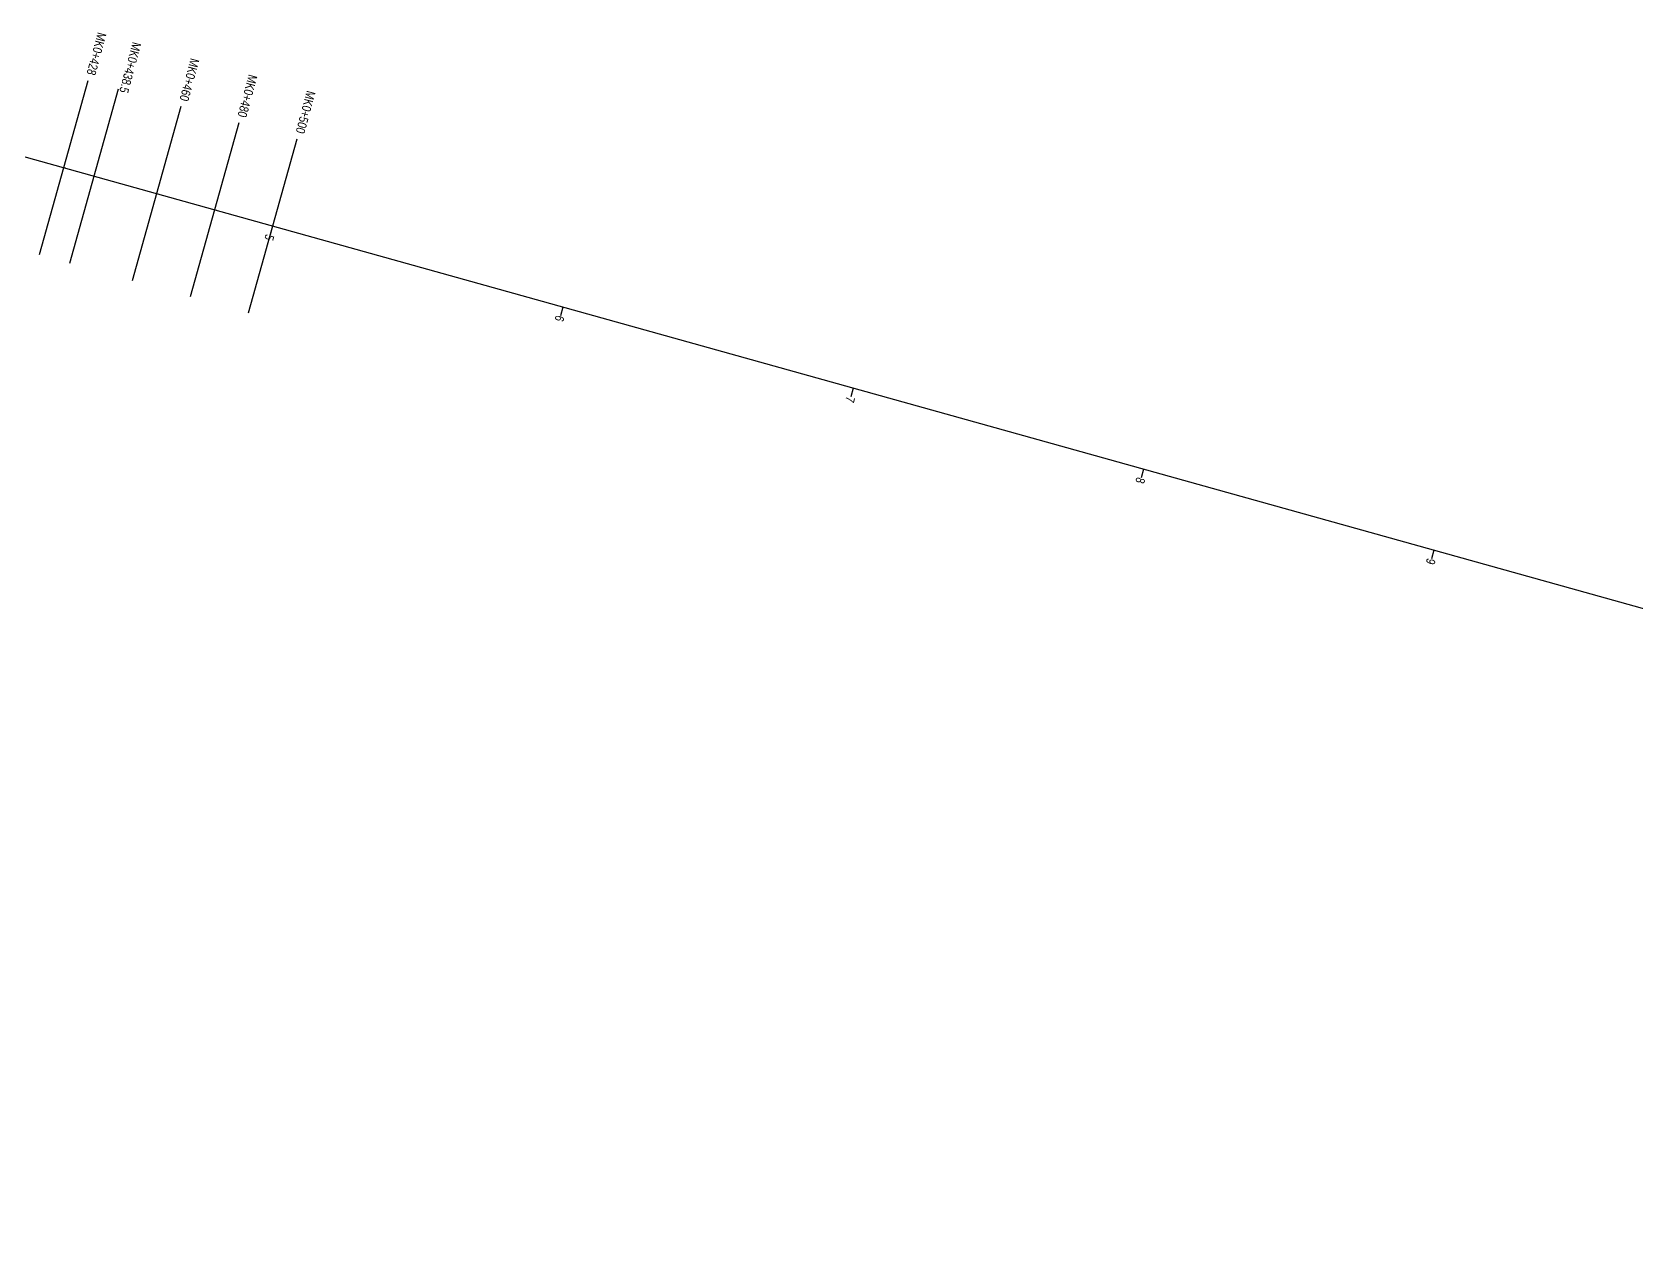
# Model space of a CAD drawing. Header units: metres. Extents: x 570677 to 573609, y 785040 to 786024.
# Drawn here: x 571588 to 572120, y 785187 to 785586 of the extents above; entities that cross this region are included whole.
import ezdxf
from ezdxf.enums import TextEntityAlignment as Align

# ---------------------------------------------------------------- set-up
doc = ezdxf.new("R2010")
doc.units = ezdxf.units.M
doc.header["$LTSCALE"] = 0.5
doc.layers.get('0').update_dxf_attribs({"linetype": 'CONTINUOUS'})
for name, color, linetype in [('dmx', 7, 'CONTINUOUS'), ('GCD', 1, 'CONTINUOUS'), ('桩号_M', 2, 'CONTINUOUS'), ('道路中线_M', 7, 'CONTINUOUS')]:
    doc.layers.add(name, color=color, linetype=linetype)
doc.styles.add('EICAD', font='arial.ttf', dxfattribs={"width": 0.8, "height": 2})

# ---------------------------------------------------------------- blocks, each defined once
blk = doc.blocks.new('gc200')
h = blk.add_hatch(color=0)
edge = h.paths.add_edge_path()
edge.add_arc((0, 0), 0.196, 0, 360)
at = {"color": 0}
blk.add_circle((0, 0), 0.196, dxfattribs=at)

msp = doc.modelspace()

# ---------------------------------------------------------------- linework, layer by layer
at = {"layer": 'dmx'}
for p, q in [((571606.53, 785569.82), (571590.4, 785512.03)), ((571616.64, 785566.99), (571600.51, 785509.2)), ((571637.35, 785561.22), (571621.22, 785503.42)), ((571656.61, 785555.84), (571640.48, 785498.05)), ((571675.88, 785550.46), (571659.75, 785492.67))]:
    msp.add_line(p, q, dxfattribs=at)
at = {"layer": '桩号_M', "linetype": 'Continuous'}
for points in [[(571667.81, 785521.57), (571667, 785518.68)], [(571764.13, 785494.69), (571763.32, 785491.8)], [(571860.45, 785467.81), (571859.64, 785464.92)], [(571956.77, 785440.92), (571955.96, 785438.04)], [(572053.09, 785414.04), (572052.28, 785411.15)]]:
    msp.add_lwpolyline(points, dxfattribs=at)
at = {"layer": '道路中线_M', "color": 4}
msp.add_line((571437.09, 785585.96), (572865, 785187.46), dxfattribs=at)

# ---------------------------------------------------------------- block references
at = {"layer": 'GCD'}
ref = msp.add_blockref('gc200', (571598.46, 785540.92, 1.89), dxfattribs=dict(at, xscale=0.25, yscale=0.25, zscale=0.25))
ref.add_attrib('height', '1.89', dxfattribs={"height": 0.25, "style": 'EICAD', "width": 0.8}).set_placement((571598.61, 785540.92), align=Align.MIDDLE_LEFT)
ref = msp.add_blockref('gc200', (571608.57, 785538.1, 1.82), dxfattribs=dict(at, xscale=0.25, yscale=0.25, zscale=0.25))
ref.add_attrib('height', '1.82', dxfattribs={"height": 0.25, "style": 'EICAD', "width": 0.8}).set_placement((571608.72, 785538.1), align=Align.MIDDLE_LEFT)
ref = msp.add_blockref('gc200', (571629.28, 785532.32, 1.39), dxfattribs=dict(at, xscale=0.25, yscale=0.25, zscale=0.25))
ref.add_attrib('height', '1.39', dxfattribs={"height": 0.25, "style": 'EICAD', "width": 0.8}).set_placement((571629.43, 785532.32), align=Align.MIDDLE_LEFT)
ref = msp.add_blockref('gc200', (571648.55, 785526.94, 1.3), dxfattribs=dict(at, xscale=0.25, yscale=0.25, zscale=0.25))
ref.add_attrib('height', '1.30', dxfattribs={"height": 0.25, "style": 'EICAD', "width": 0.8}).set_placement((571648.7, 785526.94), align=Align.MIDDLE_LEFT)

# ---------------------------------------------------------------- texts
at = {"layer": '桩号_M', "style": 'EICAD', "width": 0.8}
for s, rotation, p in [('MK0+428', 255, (571609.84, 785586.07)), ('MK0+438.5', 255, (571621.4, 785582.85)), ('MK0+460', 255, (571640.66, 785577.47)), ('MK0+480', 255, (571659.93, 785572.09)), ('MK0+500', 255, (571679.19, 785566.72)), ('5', 254.4067, (571665.56, 785519.08)), ('6', 254.4067, (571761.85, 785492.21)), ('7', 254.4067, (571858.22, 785465.31)), ('8', 254.4067, (571954.49, 785438.45)), ('9', 254.4067, (572050.81, 785411.57))]:
    msp.add_text(s, height=3, rotation=rotation, dxfattribs=at).set_placement(p)

doc.saveas('drawing.dxf')
